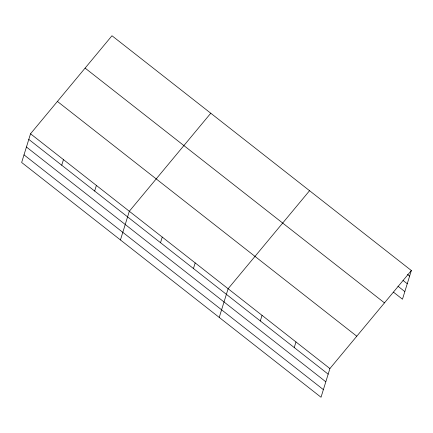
<?xml version="1.0" encoding="UTF-8"?>
<svg xmlns="http://www.w3.org/2000/svg" width="433" height="433" viewBox="0 0 433 433"><rect width="100%" height="100%" fill="white"/><g stroke="black" fill="none" stroke-linecap="round" stroke-linejoin="round"><path stroke-width="0.65" d="M30.532 133.786L21.65 162.472L321.021 397.25L329.903 368.564L411.35 270.528L111.979 35.75L30.532 133.786L329.903 368.564M61.724 165.217L63.462 159.615M94.659 191.045L96.391 185.438M120.444 239.952L129.321 211.266L210.774 113.224M160.519 242.691L162.251 237.089M193.448 268.52L195.186 262.912M219.233 317.427L228.115 288.741L309.563 190.704M260.309 320.95L262.041 315.348M294.24 347.558L295.972 341.956M411.35 270.528L402.468 299.214L393.456 292.145M407.496 274.468L409.613 276.13M403.015 280.422L407.258 283.745M397.938 286.191L404.828 291.593M85.101 68.105L384.472 302.878M57.41 101.436L356.781 336.208M28.795 139.394L328.165 374.166M26.435 147.009L325.805 381.787M24.01 154.857L323.381 389.635"/></g></svg>
